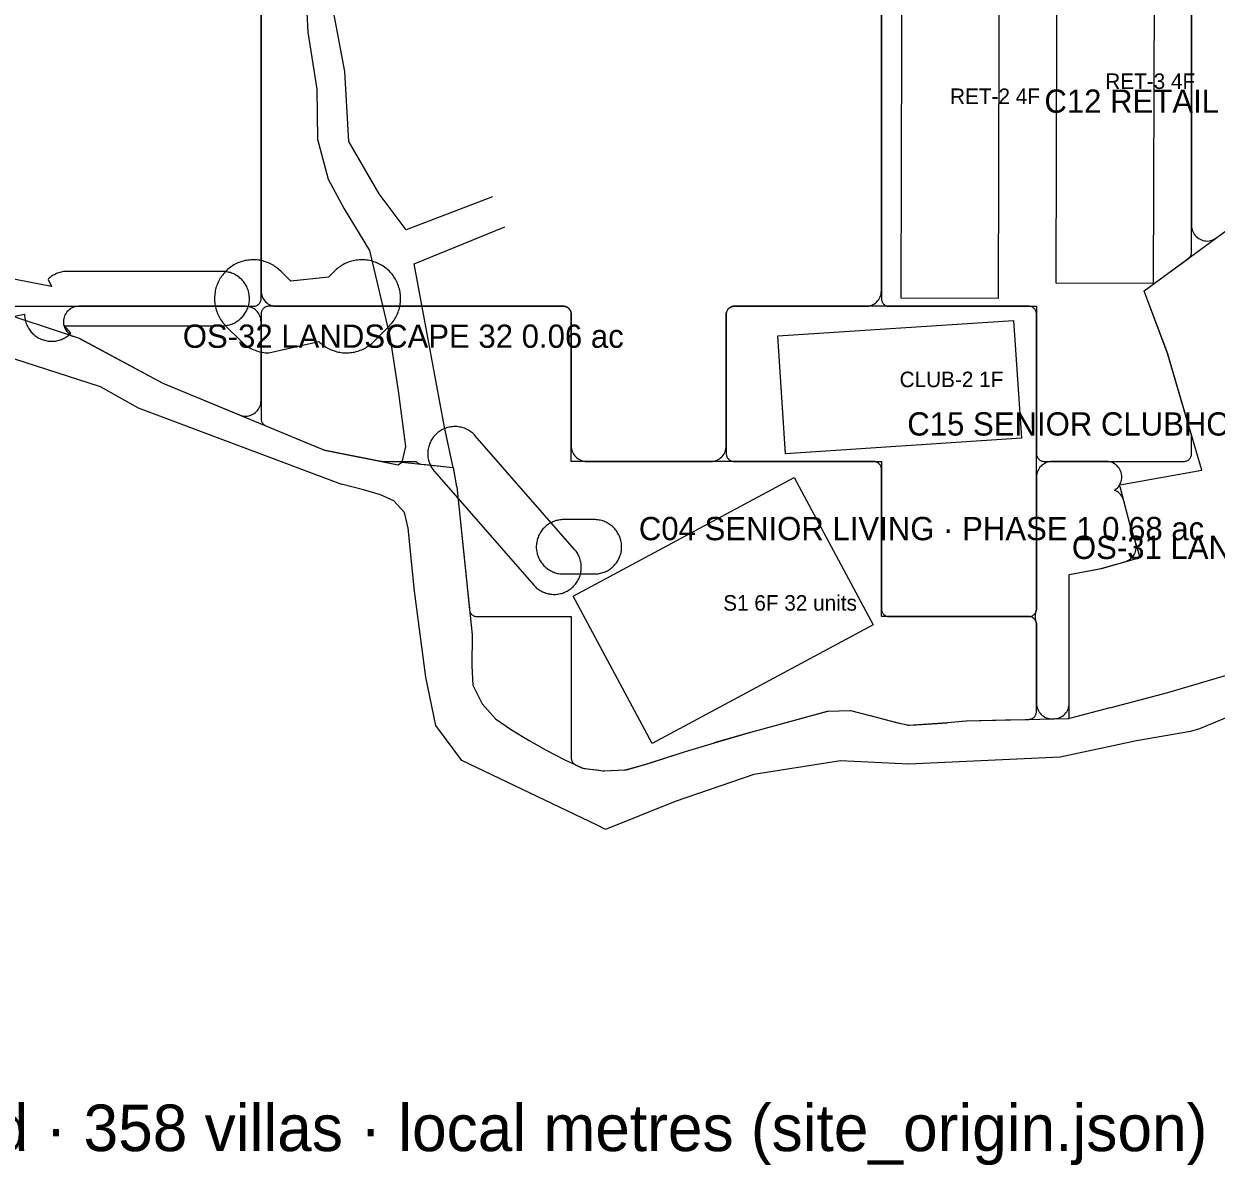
# Model space of a CAD drawing. Extents: x 32 to 940, y -21 to 684.
# Drawn here: x 189.4 to 343.2, y -20.7 to 126.4 of the extents above; entities that cross this region are included whole.
import ezdxf

# ---------------------------------------------------------------- set-up
doc = ezdxf.new("R2010")
doc.units = 0
for name, color, linetype, lineweight in [('BUILDING-CLUBHOUSE', 4, 'Continuous', 0), ('BUILDING-RETAIL', 6, 'Continuous', 0), ('BUILDING-SENIOR', 6, 'Continuous', 0), ('GREEN-LANDSCAPE', 3, 'Continuous', 0), ('GREEN-RC', 3, 'Continuous', 0), ('ROAD-EXISTING', 2, 'Continuous', 0), ('ROAD-PRIMARY', 1, 'Continuous', 0), ('ROAD-SECONDARY', 1, 'Continuous', 0), ('SITE-BOUNDARY', 7, 'Continuous', 0), ('TEXT-PLOT', 7, 'Continuous', 0), ('TEXT-TITLE', 7, 'Continuous', 0), ('TEXT-ZONE', 7, 'Continuous', 0), ('ZONE-CLUBHOUSE', 4, 'Continuous', 0), ('ZONE-RETAIL', 6, 'Continuous', 0), ('ZONE-SENIOR', 6, 'Continuous', 0)]:
    doc.layers.add(name, color=color, linetype=linetype, lineweight=lineweight)

msp = doc.modelspace()

# ---------------------------------------------------------------- linework, layer by layer
at = {"layer": 'BUILDING-CLUBHOUSE'}
msp.add_lwpolyline([(318.06, 72.99), (287.64, 70.97), (286.64, 86.18), (317.05, 88.19)], close=True, dxfattribs=at)
at = {"layer": 'BUILDING-RETAIL'}
for points in [[(335.06, 92.96), (322.54, 93), (322.68, 143.08), (335.2, 143.05)], [(315.05, 91.02), (302.53, 91.05), (302.67, 141.13), (315.19, 141.1)]]:
    msp.add_lwpolyline(points, close=True, dxfattribs=at)
at = {"layer": 'BUILDING-SENIOR'}
msp.add_lwpolyline([(270.45, 33.63), (260.26, 52.62), (288.74, 67.92), (298.93, 48.93)], close=True, dxfattribs=at)
at = {"layer": 'GREEN-LANDSCAPE'}
for points in [[(194.51, 88.03), (194.52, 87.83), (194.54, 87.64), (194.59, 87.45), (194.65, 87.27), (194.73, 87.09), (194.83, 86.92), (194.94, 86.76), (195.07, 86.62), (195.21, 86.48), (195.36, 86.36), (195.53, 86.26), (195.7, 86.17), (195.88, 86.1), (196.54, 85.88), (196.54, 85.88), (196.56, 85.88), (196.58, 85.87), (196.58, 85.87), (196.58, 85.87), (196.59, 85.86), (196.61, 85.85), (207.24, 80.13), (207.43, 80.04), (217.24, 76), (217.42, 75.93), (217.61, 75.88), (217.81, 75.85), (218, 75.84), (218.2, 75.85), (218.39, 75.88), (218.58, 75.93), (218.77, 76), (218.94, 76.08), (219.11, 76.18), (219.27, 76.3), (219.41, 76.43), (219.55, 76.58), (219.66, 76.73), (219.76, 76.9), (219.85, 77.08), (219.91, 77.26), (219.96, 77.45), (219.99, 77.65), (220, 77.84), (220, 88), (219.99, 88.2), (219.96, 88.39), (219.91, 88.58), (219.85, 88.77), (219.76, 88.94), (219.66, 89.11), (219.55, 89.27), (219.41, 89.41), (219.27, 89.55), (219.11, 89.66), (218.94, 89.76), (218.77, 89.85), (218.58, 89.91), (218.39, 89.96), (218.2, 89.99), (218, 90), (196.51, 90), (196.32, 89.99), (196.12, 89.96), (195.93, 89.92), (195.75, 89.85), (195.57, 89.77), (195.41, 89.67), (195.25, 89.55), (195.11, 89.42), (194.97, 89.28), (194.86, 89.13), (194.76, 88.96), (194.67, 88.78), (194.6, 88.6), (194.55, 88.41), (194.52, 88.22)], [(319.83, 49.9), (319.85, 49.71), (319.89, 49.51), (319.93, 49.38), (319.93, 49.38), (319.97, 49.24), (319.99, 49.15), (320, 49.05), (320, 49.02), (320, 48.98), (320, 38.83), (320.01, 38.63), (320.04, 38.43), (320.09, 38.24), (320.16, 38.05), (320.24, 37.87), (320.35, 37.7), (320.47, 37.54), (320.6, 37.4), (320.75, 37.26), (320.91, 37.15), (321.08, 37.05), (321.27, 36.97), (321.45, 36.9), (321.65, 36.86), (321.85, 36.83), (322.04, 36.83), (322.27, 36.83), (322.46, 36.85), (322.65, 36.88), (322.84, 36.93), (323.02, 37), (323.2, 37.08), (323.36, 37.18), (323.51, 37.3), (323.66, 37.43), (323.79, 37.58), (323.9, 37.74), (324, 37.9), (324.08, 38.08), (324.14, 38.26), (324.19, 38.45), (324.22, 38.64), (324.23, 38.83), (324.2, 55.38), (324.2, 55.41), (324.2, 55.41), (324.2, 55.42), (324.22, 55.42), (324.24, 55.42), (328.31, 56.19), (328.49, 56.23), (331.41, 57.07), (331.6, 57.13), (331.78, 57.22), (331.95, 57.32), (332.12, 57.43), (332.26, 57.57), (332.4, 57.71), (332.52, 57.87), (332.62, 58.04), (332.71, 58.22), (332.78, 58.41), (332.82, 58.6), (332.85, 58.8), (332.86, 59), (332.85, 59.19), (332.82, 59.39), (332.77, 59.58), (332.11, 61.73), (332.11, 61.74), (332.1, 61.74), (332.1, 61.75), (332.1, 61.76), (332.1, 61.77), (332.1, 61.77), (332.09, 61.78), (331.25, 64.97), (331.19, 65.16), (331.1, 65.35), (331, 65.53), (330.88, 65.7), (330.74, 65.85), (330.59, 65.99), (330.42, 66.12), (330.25, 66.22), (330.08, 66.3), (330.07, 66.3), (330.07, 66.3), (330.07, 66.31), (330.07, 66.31), (330.07, 66.31), (330.13, 66.35), (330.29, 66.47), (330.43, 66.6), (330.56, 66.75), (330.68, 66.91), (330.77, 67.07), (330.86, 67.25), (330.92, 67.44), (330.97, 67.63), (330.99, 67.82), (331, 68.01), (330.99, 68.21), (330.96, 68.4), (330.91, 68.59), (330.85, 68.78), (330.76, 68.95), (330.66, 69.12), (330.54, 69.27), (330.41, 69.42), (330.27, 69.55), (330.11, 69.67), (329.94, 69.77), (329.76, 69.85), (329.58, 69.91), (329.39, 69.96), (329.2, 69.99), (329, 70), (322, 70), (321.8, 69.99), (321.61, 69.96), (321.42, 69.91), (321.23, 69.85), (321.06, 69.76), (320.89, 69.66), (320.73, 69.55), (320.59, 69.41), (320.45, 69.27), (320.34, 69.11), (320.24, 68.94), (320.15, 68.77), (320.09, 68.58), (320.04, 68.39), (320.01, 68.2), (320, 68), (320, 51.02), (320, 50.98), (320, 50.95), (319.99, 50.85), (319.97, 50.76), (319.93, 50.62), (319.93, 50.62), (319.89, 50.49), (319.85, 50.29), (319.83, 50.1)]]:
    msp.add_lwpolyline(points, close=True, dxfattribs=at)
at = {"layer": 'GREEN-RC'}
for points in [[(220, 188.98), (220, 92), (220.01, 91.8), (220.04, 91.61), (220.09, 91.42), (220.15, 91.23), (220.24, 91.06), (220.34, 90.89), (220.45, 90.73), (220.59, 90.59), (220.73, 90.45), (220.89, 90.34), (221.06, 90.24), (221.23, 90.15), (221.42, 90.09), (221.61, 90.04), (221.8, 90.01), (222, 90), (258.98, 90), (259.02, 90), (259.05, 90), (259.15, 89.99), (259.24, 89.97), (259.34, 89.94), (259.43, 89.9), (259.51, 89.86), (259.59, 89.8), (259.67, 89.74), (259.74, 89.67), (259.8, 89.59), (259.86, 89.51), (259.9, 89.43), (259.94, 89.34), (259.97, 89.24), (259.99, 89.15), (260, 89.05), (260, 89.02), (260, 88.98), (260, 72), (260.01, 71.8), (260.04, 71.61), (260.09, 71.42), (260.15, 71.23), (260.24, 71.06), (260.34, 70.89), (260.45, 70.73), (260.59, 70.59), (260.73, 70.45), (260.89, 70.34), (261.06, 70.24), (261.23, 70.15), (261.42, 70.09), (261.61, 70.04), (261.8, 70.01), (262, 70), (278, 70), (278.2, 70.01), (278.39, 70.04), (278.58, 70.09), (278.77, 70.15), (278.94, 70.24), (279.11, 70.34), (279.27, 70.45), (279.41, 70.59), (279.55, 70.73), (279.66, 70.89), (279.76, 71.06), (279.85, 71.23), (279.91, 71.42), (279.96, 71.61), (279.99, 71.8), (280, 72), (280, 88.98), (280, 89.02), (280, 89.05), (280.01, 89.15), (280.03, 89.24), (280.06, 89.34), (280.1, 89.43), (280.14, 89.51), (280.2, 89.59), (280.26, 89.67), (280.33, 89.74), (280.4, 89.8), (280.49, 89.86), (280.57, 89.9), (280.66, 89.94), (280.76, 89.97), (280.85, 89.99), (280.95, 90), (280.98, 90), (281.02, 90), (298, 90), (298.2, 90.01), (298.39, 90.04), (298.58, 90.09), (298.77, 90.15), (298.94, 90.24), (299.11, 90.34), (299.27, 90.45), (299.41, 90.59), (299.55, 90.73), (299.66, 90.89), (299.76, 91.06), (299.85, 91.23), (299.91, 91.42), (299.96, 91.61), (299.99, 91.8), (300, 92), (300, 148.98)], [(340, 149), (340, 100.42), (340.01, 100.22), (340.04, 100.03), (340.09, 99.83), (340.16, 99.64), (340.25, 99.46), (340.35, 99.29), (340.47, 99.13), (340.61, 98.99), (340.76, 98.86), (340.92, 98.74), (341.1, 98.64), (341.28, 98.56), (341.47, 98.5), (341.66, 98.45), (341.86, 98.43), (342.06, 98.42), (342.26, 98.44), (342.46, 98.48), (342.65, 98.53), (342.84, 98.61), (343.02, 98.7), (343.18, 98.81)]]:
    msp.add_lwpolyline(points, dxfattribs=at)
at = {"layer": 'ROAD-EXISTING'}
for points in [[(225.52, 135.36), (226.03, 125.35)], [(230.79, 120.28), (229.15, 129.18)], [(226.03, 125.35), (227.18, 118.01)], [(231.34, 111.25), (230.79, 120.28)], [(227.18, 118.01), (227.28, 111.56)], [(227.28, 111.56), (228.65, 106.39)], [(235.25, 104.52), (231.34, 111.25)], [(228.65, 106.39), (230.74, 102.57)], [(238.73, 99.87), (235.25, 104.52)], [(249.87, 104.1), (238.73, 99.87)], [(230.74, 102.57), (233.99, 97.19)], [(239.73, 95.46), (251.43, 100.25)], [(233.99, 97.19), (236.59, 86.11)], [(243.65, 74.43), (239.73, 95.46)], [(239.73, 95.46), (239.73, 95.46)], [(236.59, 86.11), (237.68, 79.09)], [(185.37, 84.14), (199.24, 79.68)], [(199.24, 79.68), (204.16, 76.92)], [(237.68, 79.09), (238.63, 71.95)], [(204.16, 76.92), (230.39, 67.08)], [(244.77, 69.23), (243.65, 74.43)], [(238.63, 71.95), (238.16, 69.91)], [(233.21, 66.36), (230.39, 67.08)], [(235.39, 65.7), (233.21, 66.36)], [(237.12, 64.93), (235.39, 65.7)], [(238.49, 63.41), (237.12, 64.93)], [(238.99, 61.4), (238.49, 63.41)], [(239.77, 53.3), (238.99, 61.4)], [(241.27, 42.18), (239.77, 53.3)], [(242.54, 35.98), (241.27, 42.18)], [(336.95, 40.21), (344.8, 42.54)], [(329.44, 38.24), (336.95, 40.21)], [(351.18, 39.75), (341.03, 35.54)], [(329.44, 38.24), (324.24, 36.88)], [(245.88, 31.44), (242.54, 35.98)], [(341.03, 35.54), (339.86, 35.21)], [(332.89, 33.98), (323.06, 31.87)], [(339.86, 35.21), (332.89, 33.98)], [(263.34, 23.12), (245.88, 31.44)], [(294.71, 31.41), (283.56, 29.67)], [(303.52, 30.96), (294.71, 31.41)], [(323.06, 31.87), (303.52, 30.96)], [(283.56, 29.67), (273.42, 26.17)], [(273.42, 26.17), (264.42, 22.58)], [(264.42, 22.58), (263.34, 23.12)]]:
    msp.add_lwpolyline(points, dxfattribs=at)
at = {"layer": 'ROAD-PRIMARY'}
msp.add_lwpolyline([(227.46, 85.46), (227.6, 85.33), (227.75, 85.2), (227.9, 85.08), (228.05, 84.96), (228.21, 84.85), (228.37, 84.75), (228.53, 84.65), (228.7, 84.56), (228.87, 84.47), (229.05, 84.4), (229.23, 84.33), (229.41, 84.26), (229.59, 84.2), (229.78, 84.15), (229.97, 84.11), (230.15, 84.07), (230.34, 84.04), (230.54, 84.02), (230.73, 84.01), (230.92, 84), (231.11, 84), (231.3, 84.01), (231.5, 84.03), (231.69, 84.05), (231.88, 84.08), (232.06, 84.11), (232.25, 84.16), (232.44, 84.21), (232.62, 84.27), (232.8, 84.34), (232.98, 84.41), (233.16, 84.49), (233.33, 84.57), (233.5, 84.67), (233.66, 84.77), (233.82, 84.87), (233.98, 84.98), (234.13, 85.1), (234.28, 85.22), (234.42, 85.35), (234.54, 85.46), (236.54, 87.46), (236.67, 87.6), (236.8, 87.75), (236.92, 87.89), (237.04, 88.05), (237.15, 88.2), (237.25, 88.37), (237.35, 88.53), (237.44, 88.7), (237.53, 88.87), (237.6, 89.05), (237.68, 89.23), (237.74, 89.41), (237.8, 89.59), (237.85, 89.78), (237.89, 89.97), (237.93, 90.15), (237.96, 90.34), (237.98, 90.54), (237.99, 90.73), (238, 90.92), (238, 91.11), (237.99, 91.3), (237.97, 91.5), (237.95, 91.69), (237.92, 91.88), (237.88, 92.06), (237.84, 92.25), (237.79, 92.44), (237.73, 92.62), (237.66, 92.8), (237.59, 92.98), (237.51, 93.16), (237.43, 93.33), (237.33, 93.5), (237.23, 93.66), (237.13, 93.82), (237.02, 93.98), (236.9, 94.13), (236.78, 94.28), (236.65, 94.42), (236.51, 94.56), (236.37, 94.69), (236.23, 94.82), (236.08, 94.94), (235.93, 95.05), (235.77, 95.16), (235.61, 95.27), (235.44, 95.36), (235.27, 95.45), (235.1, 95.54), (234.92, 95.62), (234.74, 95.69), (234.56, 95.75), (234.38, 95.81), (234.19, 95.86), (234, 95.9), (233.81, 95.93), (233.62, 95.96), (233.43, 95.98), (233.24, 95.99), (233.05, 96), (232.86, 96), (232.66, 95.99), (232.47, 95.97), (232.28, 95.95), (232.09, 95.92), (231.9, 95.88), (231.72, 95.83), (231.53, 95.78), (231.35, 95.72), (231.17, 95.65), (230.99, 95.58), (230.82, 95.5), (230.65, 95.41), (230.48, 95.32), (230.31, 95.22), (230.15, 95.11), (230, 95), (229.85, 94.88), (229.7, 94.75), (229.56, 94.62), (229.46, 94.54), (228.68, 93.75), (223.84, 93.23), (222.54, 94.54), (222.4, 94.67), (222.25, 94.8), (222.1, 94.92), (221.95, 95.04), (221.79, 95.15), (221.63, 95.25), (221.47, 95.35), (221.3, 95.44), (221.13, 95.53), (220.95, 95.6), (220.77, 95.67), (220.59, 95.74), (220.41, 95.8), (220.22, 95.85), (220.03, 95.89), (219.85, 95.93), (219.66, 95.96), (219.46, 95.98), (219.27, 95.99), (219.08, 96), (218.89, 96), (218.7, 95.99), (218.5, 95.97), (218.31, 95.95), (218.12, 95.92), (217.94, 95.89), (217.75, 95.84), (217.56, 95.79), (217.38, 95.73), (217.2, 95.66), (217.02, 95.59), (216.84, 95.51), (216.67, 95.43), (216.5, 95.33), (216.34, 95.23), (216.18, 95.13), (216.02, 95.02), (215.87, 94.9), (215.72, 94.78), (215.58, 94.65), (215.44, 94.51), (215.31, 94.37), (215.18, 94.23), (215.06, 94.08), (214.95, 93.93), (214.84, 93.77), (214.73, 93.61), (214.64, 93.44), (214.54, 93.27), (214.46, 93.1), (214.38, 92.92), (214.31, 92.74), (214.25, 92.56), (214.19, 92.38), (214.14, 92.19), (214.1, 92), (214.07, 91.81), (214.04, 91.62), (214.02, 91.43), (214.01, 91.24), (214, 91.05), (214, 90.86), (214.01, 90.66), (214.03, 90.47), (214.05, 90.28), (214.08, 90.09), (214.12, 89.9), (214.17, 89.72), (214.22, 89.53), (214.28, 89.35), (214.35, 89.17), (214.42, 88.99), (214.5, 88.82), (214.59, 88.64), (214.68, 88.48), (214.78, 88.31), (214.89, 88.15), (215, 88), (215.12, 87.85), (215.25, 87.7), (215.38, 87.56), (215.46, 87.46), (217.46, 85.46), (217.6, 85.33), (217.75, 85.2), (217.9, 85.08), (218.05, 84.96), (218.21, 84.85), (218.37, 84.75), (218.53, 84.65), (218.7, 84.56), (218.87, 84.47), (219.05, 84.4), (219.23, 84.33), (219.41, 84.26), (219.59, 84.2), (219.78, 84.15), (219.97, 84.11), (220.15, 84.07), (220.34, 84.04), (220.54, 84.02), (220.73, 84.01), (220.92, 84), (221, 84)], close=True, dxfattribs=at)
at = {"layer": 'ROAD-SECONDARY'}
msp.add_lwpolyline([(182.31, 87.57), (189.5, 89), (189.5, 88.84), (189.51, 88.69), (189.53, 88.53), (189.56, 88.37), (189.59, 88.22), (189.63, 88.07), (189.67, 87.92), (189.72, 87.77), (189.78, 87.62), (189.85, 87.48), (189.92, 87.34), (190, 87.2), (190.08, 87.07), (190.17, 86.94), (190.27, 86.81), (190.37, 86.69), (190.47, 86.58), (190.59, 86.47), (190.7, 86.36), (190.82, 86.26), (190.95, 86.16), (191.08, 86.07), (191.21, 85.99), (191.35, 85.91), (191.49, 85.84), (191.63, 85.78), (191.78, 85.72), (191.93, 85.67), (192.08, 85.62), (192.23, 85.58), (192.39, 85.55), (192.54, 85.53), (192.7, 85.51), (192.86, 85.5), (193.01, 85.5), (193.17, 85.5), (193.33, 85.52), (193.49, 85.53), (193.64, 85.56), (193.8, 85.59), (193.95, 85.63), (194.1, 85.68), (194.25, 85.73), (194.39, 85.79), (194.54, 85.86), (194.68, 85.93), (194.81, 86.01), (194.95, 86.09), (195.07, 86.18), (195.2, 86.28), (195.32, 86.38), (195.44, 86.49), (195.47, 86.53), (194.59, 87.53), (194.7, 87.51), (194.86, 87.5), (195, 87.5), (215, 87.5), (215.16, 87.5), (215.31, 87.51), (215.47, 87.53), (215.63, 87.56), (215.78, 87.59), (215.93, 87.63), (216.08, 87.67), (216.23, 87.72), (216.38, 87.78), (216.52, 87.85), (216.66, 87.92), (216.8, 88), (216.93, 88.08), (217.06, 88.17), (217.19, 88.27), (217.31, 88.37), (217.42, 88.47), (217.53, 88.59), (217.64, 88.7), (217.74, 88.83), (217.84, 88.95), (217.93, 89.08), (218.01, 89.21), (218.09, 89.35), (218.16, 89.49), (218.22, 89.64), (218.28, 89.78), (218.33, 89.93), (218.38, 90.08), (218.41, 90.23), (218.45, 90.39), (218.47, 90.54), (218.49, 90.7), (218.5, 90.86), (218.5, 91.02), (218.5, 91.17), (218.48, 91.33), (218.47, 91.49), (218.44, 91.64), (218.41, 91.8), (218.37, 91.95), (218.32, 92.1), (218.27, 92.25), (218.21, 92.39), (218.15, 92.54), (218.07, 92.68), (217.99, 92.81), (217.91, 92.95), (217.82, 93.08), (217.72, 93.2), (217.62, 93.32), (217.51, 93.44), (217.4, 93.55), (217.28, 93.65), (217.16, 93.75), (217.04, 93.85), (216.91, 93.94), (216.77, 94.02), (216.64, 94.09), (216.5, 94.17), (216.35, 94.23), (216.2, 94.29), (216.06, 94.34), (215.9, 94.38), (215.75, 94.42), (215.6, 94.45), (215.44, 94.47), (215.28, 94.49), (215.13, 94.5), (215, 94.5), (195, 94.5), (194.84, 94.5), (194.69, 94.49), (194.53, 94.47), (194.37, 94.44), (194.22, 94.41), (194.07, 94.37), (193.92, 94.33), (193.77, 94.28), (193.62, 94.22), (193.48, 94.15), (193.34, 94.08), (193.2, 94), (193.07, 93.92), (192.94, 93.83), (192.81, 93.73), (192.69, 93.63), (192.58, 93.53), (192.53, 93.47), (192.97, 92.57), (184.28, 94.25)], dxfattribs=at)
for points in [[(257.97, 52.87), (258.13, 52.88), (258.29, 52.9), (258.44, 52.93), (258.6, 52.96), (258.75, 53), (258.9, 53.04), (259.05, 53.09), (259.19, 53.16), (259.34, 53.22), (259.48, 53.29), (259.61, 53.37), (259.75, 53.45), (259.88, 53.55), (260, 53.64), (260.12, 53.74), (260.24, 53.85), (260.35, 53.96), (260.45, 54.08), (260.55, 54.2), (260.65, 54.33), (260.74, 54.46), (260.82, 54.59), (260.9, 54.73), (260.97, 54.87), (261.03, 55.01), (261.09, 55.16), (261.14, 55.31), (261.18, 55.46), (261.22, 55.61), (261.25, 55.77), (261.28, 55.92), (261.29, 56.08), (261.3, 56.24), (261.3, 56.39), (261.3, 56.55), (261.29, 56.71), (261.27, 56.86), (261.24, 57.02), (261.21, 57.17), (261.17, 57.33), (261.12, 57.48), (261.07, 57.62), (261.01, 57.77), (260.94, 57.91), (260.87, 58.05), (260.79, 58.19), (260.71, 58.32), (260.62, 58.45), (260.52, 58.58), (260.44, 58.67), (247.63, 73.31), (247.53, 73.42), (247.42, 73.53), (247.3, 73.64), (247.18, 73.74), (247.05, 73.83), (246.92, 73.92), (246.79, 74.01), (246.65, 74.08), (246.51, 74.16), (246.37, 74.22), (246.22, 74.28), (246.07, 74.33), (245.92, 74.38), (245.77, 74.41), (245.62, 74.44), (245.46, 74.47), (245.3, 74.49), (245.15, 74.5), (244.99, 74.5), (244.83, 74.5), (244.68, 74.48), (244.52, 74.47), (244.36, 74.44), (244.21, 74.41), (244.06, 74.37), (243.91, 74.32), (243.76, 74.27), (243.61, 74.21), (243.47, 74.15), (243.33, 74.08), (243.19, 74), (243.06, 73.91), (242.93, 73.82), (242.8, 73.72), (242.68, 73.62), (242.57, 73.52), (242.46, 73.41), (242.35, 73.29), (242.25, 73.17), (242.16, 73.04), (242.07, 72.91), (241.99, 72.78), (241.91, 72.64), (241.84, 72.5), (241.77, 72.36), (241.72, 72.21), (241.66, 72.06), (241.62, 71.91), (241.58, 71.75), (241.55, 71.6), (241.53, 71.44), (241.51, 71.29), (241.5, 71.13), (241.5, 70.97), (241.5, 70.82), (241.52, 70.66), (241.53, 70.5), (241.56, 70.35), (241.59, 70.19), (241.63, 70.04), (241.68, 69.89), (241.73, 69.74), (241.79, 69.6), (241.86, 69.45), (241.93, 69.31), (242.01, 69.18), (242.1, 69.05), (242.19, 68.92), (242.28, 68.79), (242.37, 68.69), (255.17, 54.06), (255.28, 53.95), (255.39, 53.84), (255.5, 53.73), (255.62, 53.63), (255.75, 53.53), (255.88, 53.44), (256.01, 53.36), (256.15, 53.28), (256.29, 53.21), (256.44, 53.15), (256.58, 53.09), (256.73, 53.04), (256.88, 52.99), (257.03, 52.95), (257.19, 52.92), (257.34, 52.9), (257.5, 52.88), (257.66, 52.87), (257.81, 52.87)], [(263.16, 55.5), (263.31, 55.51), (263.47, 55.53), (263.63, 55.56), (263.78, 55.59), (263.93, 55.63), (264.08, 55.67), (264.23, 55.72), (264.38, 55.78), (264.52, 55.85), (264.66, 55.92), (264.8, 56), (264.93, 56.08), (265.06, 56.17), (265.19, 56.27), (265.31, 56.37), (265.42, 56.48), (265.54, 56.59), (265.64, 56.7), (265.74, 56.83), (265.84, 56.95), (265.93, 57.08), (266.01, 57.21), (266.09, 57.35), (266.16, 57.49), (266.22, 57.63), (266.28, 57.78), (266.33, 57.93), (266.38, 58.08), (266.42, 58.23), (266.45, 58.39), (266.47, 58.54), (266.49, 58.7), (266.5, 58.86), (266.5, 59.02), (266.5, 59.17), (266.48, 59.33), (266.47, 59.49), (266.44, 59.64), (266.41, 59.8), (266.37, 59.95), (266.32, 60.1), (266.27, 60.25), (266.21, 60.39), (266.14, 60.54), (266.07, 60.68), (265.99, 60.81), (265.91, 60.95), (265.82, 61.08), (265.72, 61.2), (265.62, 61.32), (265.51, 61.44), (265.4, 61.55), (265.29, 61.65), (265.16, 61.75), (265.04, 61.85), (264.91, 61.94), (264.77, 62.02), (264.64, 62.09), (264.5, 62.16), (264.35, 62.23), (264.2, 62.29), (264.06, 62.34), (263.9, 62.38), (263.75, 62.42), (263.6, 62.45), (263.44, 62.47), (263.28, 62.49), (263.13, 62.5), (263, 62.5), (259, 62.5), (258.84, 62.5), (258.69, 62.49), (258.53, 62.47), (258.37, 62.44), (258.22, 62.41), (258.07, 62.37), (257.92, 62.33), (257.77, 62.28), (257.62, 62.22), (257.48, 62.15), (257.34, 62.08), (257.2, 62), (257.07, 61.92), (256.94, 61.83), (256.81, 61.73), (256.69, 61.63), (256.58, 61.52), (256.46, 61.41), (256.36, 61.3), (256.26, 61.17), (256.16, 61.05), (256.07, 60.92), (255.99, 60.79), (255.91, 60.65), (255.84, 60.51), (255.78, 60.37), (255.72, 60.22), (255.67, 60.07), (255.62, 59.92), (255.59, 59.77), (255.55, 59.61), (255.53, 59.46), (255.51, 59.3), (255.5, 59.14), (255.5, 58.98), (255.5, 58.83), (255.52, 58.67), (255.53, 58.51), (255.56, 58.36), (255.59, 58.2), (255.63, 58.05), (255.68, 57.9), (255.73, 57.75), (255.79, 57.61), (255.85, 57.46), (255.93, 57.32), (256.01, 57.19), (256.09, 57.05), (256.18, 56.92), (256.28, 56.8), (256.38, 56.68), (256.49, 56.56), (256.6, 56.45), (256.71, 56.35), (256.84, 56.25), (256.96, 56.15), (257.09, 56.06), (257.23, 55.98), (257.36, 55.91), (257.5, 55.84), (257.65, 55.77), (257.8, 55.71), (257.94, 55.66), (258.1, 55.62), (258.25, 55.58), (258.4, 55.55), (258.56, 55.53), (258.72, 55.51), (258.87, 55.5), (259, 55.5), (263, 55.5)]]:
    msp.add_lwpolyline(points, close=True, dxfattribs=at)
at = {"layer": 'SITE-BOUNDARY'}
msp.add_lwpolyline([(185.1, 89.67), (196.56, 85.88), (196.58, 85.87), (196.58, 85.87), (196.58, 85.87), (196.59, 85.86), (207.33, 80.08), (228.2, 71.47), (237.7, 69.57), (238.15, 69.89), (238.16, 69.9), (238.17, 69.9), (244.76, 69.23), (244.76, 69.23), (244.77, 69.23), (244.77, 69.21), (245.22, 66.75), (245.22, 66.74), (245.23, 66.73), (247.08, 48.89), (247.24, 47.66), (247.24, 47.65), (247.24, 47.64), (247.2, 43.66), (247.31, 41.17), (248.51, 38.76), (250.23, 36.84), (252.31, 35.39), (254.56, 34.04), (256.76, 32.8), (259.16, 31.53), (261.51, 30.45), (264.17, 30.13), (267, 30.24), (269.5, 30.93), (274.75, 32.61), (274.75, 32.61), (278.48, 33.75), (278.48, 33.75), (283.15, 35.11), (283.15, 35.11), (293.08, 37.81), (293.1, 37.81), (293.11, 37.81), (295.97, 37.89), (295.99, 37.89), (296, 37.89), (298.53, 37.27), (298.55, 37.27), (298.56, 37.26), (300.95, 36.61), (303.47, 35.99), (308.53, 36.34), (310.95, 36.58), (310.96, 36.58), (310.98, 36.58), (324.23, 36.87), (324.2, 55.41), (324.2, 55.41), (324.2, 55.42), (324.22, 55.42), (328.4, 56.21), (333.38, 57.63), (332.11, 61.74), (332.1, 61.75), (332.1, 61.77), (330.78, 66.74), (330.74, 66.72), (330.72, 66.97), (330.72, 66.97), (330.73, 66.98), (341.32, 68.89), (336.94, 83.82), (333.89, 91.97), (333.88, 91.99), (333.89, 92), (345.82, 100.75)], dxfattribs=at)
msp.add_lwpolyline([(330.07, 66.31), (330.08, 66.31), (330.07, 66.3), (330.07, 66.31)], close=True, dxfattribs=at)
at = {"layer": 'ZONE-CLUBHOUSE'}
msp.add_lwpolyline([(280, 71), (280, 70.9), (280.02, 70.8), (280.04, 70.71), (280.08, 70.62), (280.12, 70.53), (280.17, 70.44), (280.23, 70.37), (280.29, 70.29), (280.37, 70.23), (280.44, 70.17), (280.53, 70.12), (280.62, 70.08), (280.71, 70.04), (280.8, 70.02), (280.9, 70), (281, 70), (299.98, 70), (300, 70), (300, 69.98), (300, 51), (300, 50.9), (300.02, 50.8), (300.04, 50.71), (300.08, 50.62), (300.12, 50.53), (300.17, 50.44), (300.23, 50.37), (300.29, 50.29), (300.37, 50.23), (300.44, 50.17), (300.53, 50.12), (300.62, 50.08), (300.71, 50.04), (300.8, 50.02), (300.9, 50), (301, 50), (319, 50), (319.1, 50), (319.2, 50.02), (319.29, 50.04), (319.38, 50.08), (319.47, 50.12), (319.56, 50.17), (319.63, 50.23), (319.71, 50.29), (319.77, 50.37), (319.83, 50.44), (319.88, 50.53), (319.92, 50.62), (319.96, 50.71), (319.98, 50.8), (320, 50.9), (320, 51), (320, 89), (320, 89.1), (319.98, 89.2), (319.96, 89.29), (319.92, 89.38), (319.88, 89.47), (319.83, 89.56), (319.77, 89.63), (319.71, 89.71), (319.63, 89.77), (319.56, 89.83), (319.47, 89.88), (319.38, 89.92), (319.29, 89.96), (319.2, 89.98), (319.1, 90), (319, 90), (281, 90), (280.9, 90), (280.8, 89.98), (280.71, 89.96), (280.62, 89.92), (280.53, 89.88), (280.44, 89.83), (280.37, 89.77), (280.29, 89.71), (280.23, 89.63), (280.17, 89.56), (280.12, 89.47), (280.08, 89.38), (280.04, 89.29), (280.02, 89.2), (280, 89.1), (280, 89)], close=True, dxfattribs=at)
at = {"layer": 'ZONE-RETAIL'}
msp.add_lwpolyline([(300, 149), (300, 91), (300, 90.9), (300.02, 90.8), (300.04, 90.71), (300.08, 90.62), (300.12, 90.53), (300.17, 90.44), (300.23, 90.37), (300.29, 90.29), (300.37, 90.23), (300.44, 90.17), (300.53, 90.12), (300.62, 90.08), (300.71, 90.04), (300.8, 90.02), (300.9, 90), (301, 90), (319.98, 90), (320, 90), (320, 89.98), (320, 71), (320, 70.9), (320.02, 70.8), (320.04, 70.71), (320.08, 70.62), (320.12, 70.53), (320.17, 70.44), (320.23, 70.37), (320.29, 70.29), (320.37, 70.23), (320.44, 70.17), (320.53, 70.12), (320.62, 70.08), (320.71, 70.04), (320.8, 70.02), (320.9, 70), (321, 70), (339, 70), (339.1, 70), (339.2, 70.02), (339.29, 70.04), (339.38, 70.08), (339.47, 70.12), (339.56, 70.17), (339.63, 70.23), (339.71, 70.29), (339.77, 70.37), (339.83, 70.44), (339.88, 70.53), (339.92, 70.62), (339.96, 70.71), (339.98, 70.8), (340, 70.9), (340, 71), (340, 73.25), (340, 73.34), (339.98, 73.43), (339.96, 73.53), (336.95, 83.79), (336.93, 83.86), (333.89, 91.96), (333.89, 91.96), (333.89, 91.97), (333.88, 91.99), (333.89, 92), (337.1, 94.35), (339.59, 96.18), (339.66, 96.24), (339.73, 96.3), (339.79, 96.37), (339.85, 96.45), (339.89, 96.53), (339.93, 96.62), (339.96, 96.71), (339.98, 96.8), (340, 96.89), (340, 96.98), (340, 149)], dxfattribs=at)
at = {"layer": 'ZONE-SENIOR'}
msp.add_lwpolyline([(184.31, 90), (219, 90), (219.1, 90), (219.2, 90.02), (219.29, 90.04), (219.38, 90.08), (219.47, 90.12), (219.56, 90.17), (219.63, 90.23), (219.71, 90.29), (219.77, 90.37), (219.83, 90.44), (219.88, 90.53), (219.92, 90.62), (219.96, 90.71), (219.98, 90.8), (220, 90.9), (220, 91), (220, 189)], dxfattribs=at)
msp.add_lwpolyline([(220, 75.52), (220, 75.43), (220.02, 75.33), (220.04, 75.23), (220.08, 75.14), (220.12, 75.05), (220.17, 74.97), (220.23, 74.89), (220.29, 74.82), (220.37, 74.75), (220.45, 74.69), (220.53, 74.64), (220.62, 74.6), (225.49, 72.59), (228.11, 71.51), (228.21, 71.47), (228.3, 71.45), (234.81, 70.15), (235.47, 70.02), (235.56, 70), (235.66, 70), (239.98, 70), (240, 70), (240.03, 69.97), (240.1, 69.89), (240.18, 69.83), (240.27, 69.77), (240.36, 69.73), (240.46, 69.69), (240.56, 69.66), (240.67, 69.65), (241.2, 69.59), (244.74, 69.23), (244.76, 69.23), (244.76, 69.23), (244.77, 69.23), (244.77, 69.21), (244.77, 69.2), (245.22, 66.77), (245.22, 66.75), (245.22, 66.74), (245.23, 66.73), (245.23, 66.71), (246.87, 50.9), (246.88, 50.8), (246.91, 50.71), (246.94, 50.61), (246.98, 50.53), (247.04, 50.44), (247.09, 50.36), (247.16, 50.29), (247.23, 50.23), (247.31, 50.17), (247.39, 50.12), (247.48, 50.08), (247.58, 50.04), (247.67, 50.02), (247.77, 50), (247.86, 50), (259.98, 50), (260, 50), (260, 49.98), (260, 31.78), (260, 31.69), (260.02, 31.59), (260.04, 31.5), (260.07, 31.41), (260.11, 31.32), (260.16, 31.24), (260.21, 31.16), (260.28, 31.09), (260.34, 31.03), (260.42, 30.97), (260.5, 30.92), (260.58, 30.87), (261.37, 30.51), (261.46, 30.48), (261.56, 30.45), (261.66, 30.43), (263.31, 30.23), (264.09, 30.14), (264.17, 30.14), (264.25, 30.14), (264.29, 30.14), (266.88, 30.23), (266.99, 30.24), (267.11, 30.27), (268.76, 30.73), (269.48, 30.93), (269.52, 30.94), (274.75, 32.61), (274.75, 32.61), (274.75, 32.61), (274.75, 32.61), (274.75, 32.62), (274.75, 32.62), (278.48, 33.75), (278.48, 33.75), (278.48, 33.75), (278.48, 33.75), (278.49, 33.76), (278.49, 33.76), (283.14, 35.11), (283.14, 35.11), (283.15, 35.11), (283.15, 35.11), (283.15, 35.11), (285.54, 35.76), (293.07, 37.8), (293.08, 37.81), (293.1, 37.81), (293.11, 37.81), (293.13, 37.81), (295.96, 37.89), (295.97, 37.89), (295.99, 37.89), (296, 37.89), (298.52, 37.27), (298.53, 37.27), (298.54, 37.27), (298.55, 37.27), (298.56, 37.26), (298.57, 37.26), (300.94, 36.61), (300.97, 36.6), (302.14, 36.32), (303.32, 36.03), (303.42, 36.01), (303.53, 36), (303.63, 36), (304.51, 36.06), (308.51, 36.33), (308.54, 36.34), (310.9, 36.58), (310.93, 36.58), (310.95, 36.58), (310.96, 36.58), (310.98, 36.58), (310.99, 36.58), (316.02, 36.69), (319.02, 36.76), (319.12, 36.77), (319.21, 36.78), (319.31, 36.81), (319.4, 36.84), (319.48, 36.88), (319.57, 36.94), (319.64, 36.99), (319.71, 37.06), (319.78, 37.13), (319.84, 37.21), (319.89, 37.29), (319.93, 37.38), (319.96, 37.47), (319.98, 37.57), (320, 37.66), (320, 37.76), (320, 49), (320, 49.1), (319.98, 49.2), (319.96, 49.29), (319.92, 49.38), (319.88, 49.47), (319.83, 49.56), (319.77, 49.63), (319.71, 49.71), (319.63, 49.77), (319.56, 49.83), (319.47, 49.88), (319.38, 49.92), (319.29, 49.96), (319.2, 49.98), (319.1, 50), (319, 50), (300.02, 50), (300, 50), (300, 50.02), (300, 69), (300, 69.1), (299.98, 69.2), (299.96, 69.29), (299.92, 69.38), (299.88, 69.47), (299.83, 69.56), (299.77, 69.63), (299.71, 69.71), (299.63, 69.77), (299.56, 69.83), (299.47, 69.88), (299.38, 69.92), (299.29, 69.96), (299.2, 69.98), (299.1, 70), (299, 70), (260.02, 70), (260, 70), (260, 70.02), (260, 89), (260, 89.1), (259.98, 89.2), (259.96, 89.29), (259.92, 89.38), (259.88, 89.47), (259.83, 89.56), (259.77, 89.63), (259.71, 89.71), (259.63, 89.77), (259.56, 89.83), (259.47, 89.88), (259.38, 89.92), (259.29, 89.96), (259.2, 89.98), (259.1, 90), (259, 90), (221, 90), (220.9, 90), (220.8, 89.98), (220.71, 89.96), (220.62, 89.92), (220.53, 89.88), (220.44, 89.83), (220.37, 89.77), (220.29, 89.71), (220.23, 89.63), (220.17, 89.56), (220.12, 89.47), (220.08, 89.38), (220.04, 89.29), (220.02, 89.2), (220, 89.1), (220, 89)], close=True, dxfattribs=at)

# ---------------------------------------------------------------- texts
at = {"layer": 'TEXT-PLOT'}
for s, p in [('RET-3 4F', (328.87, 118.02)), ('RET-2 4F', (308.86, 116.08)), ('CLUB-2 1F', (302.35, 79.58)), ('S1 6F 32 units', (279.6, 50.77))]:
    msp.add_text(s, height=2, dxfattribs=at).set_placement(p)
at = {"layer": 'TEXT-TITLE'}
msp.add_text('D1 Optimised zoning · roads to the ground · 358 villas · local metres (site_origin.json)', height=6, dxfattribs=at).set_placement((38.79, -18.9))
at = {"layer": 'TEXT-ZONE'}
for s, p in [('C12 RETAIL & F&B · PHASE 3 0.68 ac', (321.02, 114.95)), ('OS-32 LANDSCAPE 32 0.06 ac', (209.91, 84.65)), ('C15 SENIOR CLUBHOUSE 0.30 ac', (303.34, 73.34)), ('C04 SENIOR LIVING · PHASE 1 0.68 ac', (268.72, 59.85)), ('OS-31 LANDSCAPE 31 0.06 ac', (324.57, 57.43))]:
    msp.add_text(s, height=3, dxfattribs=at).set_placement(p)

doc.saveas('drawing.dxf')
